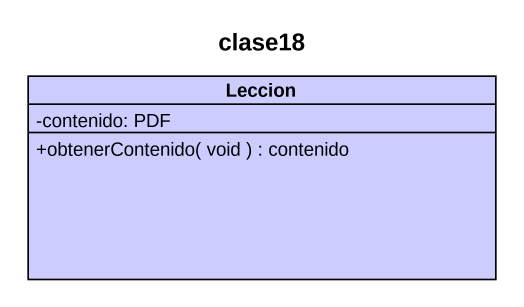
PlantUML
@startuml
title clase18
hide circle
hide empty members
skinparam classAttributeIconSize 0
class Leccion #CCCCFF {
  -contenido: PDF
  +obtenerContenido( void ) : contenido
}
@enduml
